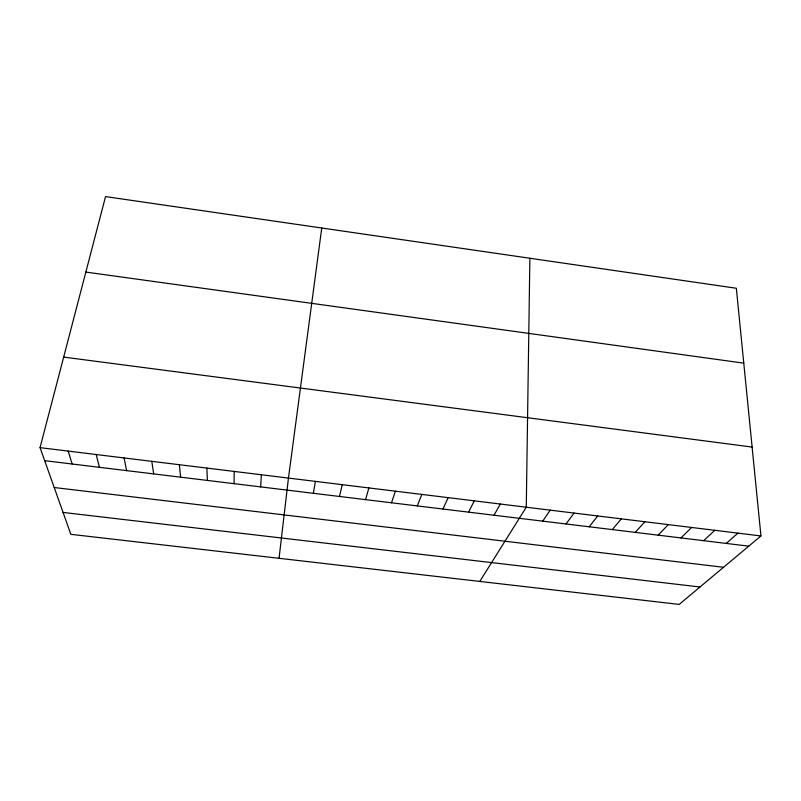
<?xml version="1.0" encoding="UTF-8"?>
<svg xmlns="http://www.w3.org/2000/svg" width="801" height="801" viewBox="0 0 801 801"><rect width="100%" height="100%" fill="white"/><g stroke="black" fill="none" stroke-linecap="round" stroke-linejoin="round"><path stroke-width="1.2" d="M234.082 483.674L234.192 471.429M529.872 258.252L526.277 507.213L479.789 581.436M260.625 486.898L261.386 474.763M279.058 558.307L288.45 478.077L321.742 228.005M313.341 493.296L315.384 481.371M339.514 496.47L342.187 484.655M40.05 447.649L105.542 196.595L736.329 288.25L760.95 535.959L679.208 604.405L70.838 534.317L40.05 447.649L760.95 535.959M365.556 499.634L368.871 487.929M391.489 502.788L395.414 491.183M417.291 505.912L421.837 494.417M442.983 509.035L448.139 497.641M468.545 512.139L474.312 500.845M493.997 515.233L500.355 504.029M542.718 521.141L550.207 510.137M565.997 523.974L574.037 513.061M589.186 526.788L597.756 515.964M612.274 529.591L621.376 518.858M635.263 532.375L644.885 521.741M658.152 535.158L668.304 524.605M680.95 537.922L691.613 527.458M703.648 540.685L714.822 530.302M726.257 543.428L737.941 533.136M63.069 512.43L700.004 586.993M54.218 487.519L723.553 567.278M44.676 460.675L748.765 546.162M63.669 357.096L752.119 447.068M85.847 272.08L743.779 363.153M68.195 451.093L72.13 464.009M96.2 454.527L99.444 467.323M124.065 457.942L126.628 470.628M151.8 461.336L153.682 473.912M179.394 464.72L180.605 477.186M206.858 468.084L207.409 480.43"/></g></svg>
